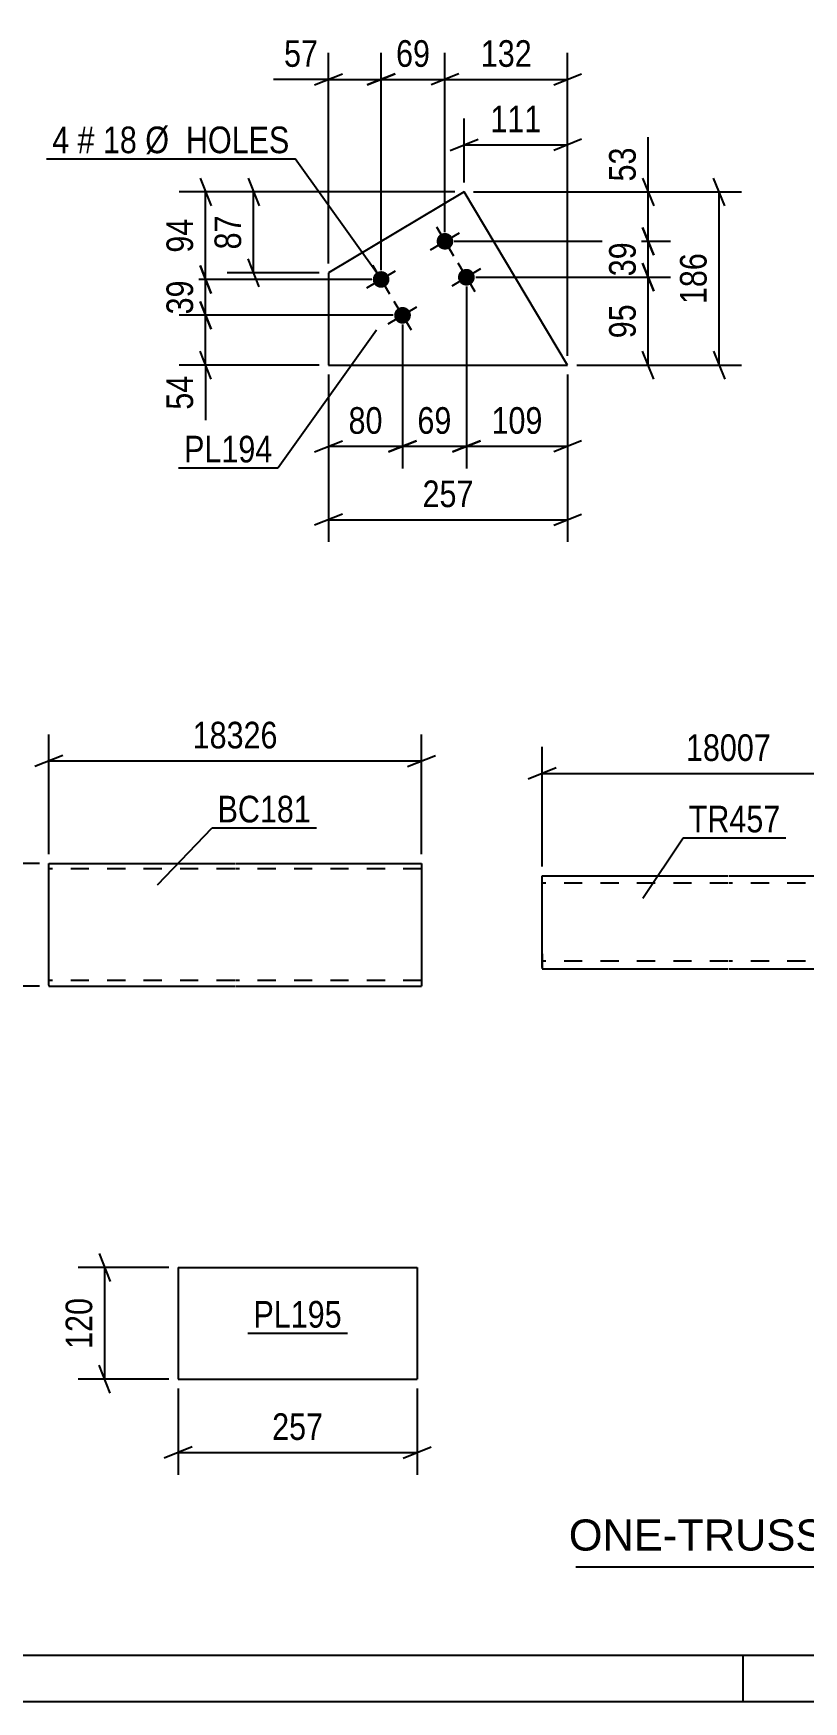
# Model space of a CAD drawing. Header units: millimetres. Extents: x 0 to 841, y 0 to 594.
# Drawn here: x 344.6 to 427.5, y 0 to 179.4 of the extents above; entities that cross this region are included whole.
import ezdxf

# ---------------------------------------------------------------- set-up
doc = ezdxf.new("R2010")
doc.units = ezdxf.units.MM
doc.linetypes.add('DXK_LINE_DOT2', pattern=[3.9198, 1.9599, -1.9599])
doc.styles.add('Arial', font='ARIAL.TTF', dxfattribs={"height": 0.2})
doc.styles.add('Arial Narrow', font='ARIALN.TTF', dxfattribs={"height": 0.2})

# ---------------------------------------------------------------- blocks, each defined once
blk = doc.blocks.new('Unknown-318892622-1113')
at = {"color": 5, "linetype": 'Continuous'}
for p, q in [((5, 5), (836, 5)), ((421, 0), (421, 5)), ((0, 0), (841, 0))]:
    blk.add_line(p, q, dxfattribs=at)
blk = doc.blocks.new('Part-318892622-1633 - 1615')
at = {"color": 2, "linetype": 'Continuous'}
for p, q in [((346.3, 77.05), (346.3, 90.16)), ((346.3, 90.16), (366.3, 90.16)), ((366.4, 90.16), (386.4, 90.16)), ((386.4, 90.16), (386.4, 76.96)), ((346.3, 77.05), (346.3, 76.96)), ((346.3, 76.96), (366.3, 76.96)), ((366.4, 76.96), (386.4, 76.96))]:
    blk.add_line(p, q, dxfattribs=at)
at = {"color": 7, "linetype": 'DXK_LINE_DOT2'}
for p, q in [((386.4, 90.07), (386.4, 90.16)), ((366.3, 89.56), (346.3, 89.56)), ((386.4, 89.56), (366.4, 89.56)), ((346.3, 77.56), (346.3, 77.6)), ((366.3, 77.56), (346.3, 77.56)), ((386.4, 77.56), (366.4, 77.56)), ((386.4, 77.56), (386.4, 77.6))]:
    blk.add_line(p, q, dxfattribs=at)
blk = doc.blocks.new('Part-318892622-2506 - 2489')
at = {"color": 2, "linetype": 'Continuous'}
for p, q in [((399.37, 80.43), (399.37, 88.83)), ((399.37, 88.83), (419.37, 88.83)), ((419.47, 88.83), (439.47, 88.83)), ((439.47, 78.83), (439.47, 88.83)), ((399.37, 80.43), (399.37, 78.83)), ((399.37, 78.83), (419.37, 78.83)), ((419.47, 78.83), (439.47, 78.83))]:
    blk.add_line(p, q, dxfattribs=at)
at = {"color": 7, "linetype": 'DXK_LINE_DOT2'}
for p, q in [((419.37, 88.03), (399.37, 88.03)), ((439.47, 88.03), (419.47, 88.03)), ((399.37, 78.95), (399.37, 80.43)), ((399.37, 79.63), (399.37, 79.69)), ((419.37, 79.63), (399.37, 79.63)), ((439.47, 79.63), (419.47, 79.63)), ((439.47, 79.63), (439.47, 79.69))]:
    blk.add_line(p, q, dxfattribs=at)
blk = doc.blocks.new('Part-318892622-15697 - 15696')
at = {"color": 2, "linetype": 'Continuous'}
for p, q in [((390.99, 162.38), (376.39, 153.67)), ((402.12, 143.74), (390.99, 162.38)), ((376.39, 153.67), (376.39, 143.74)), ((376.39, 143.74), (402.12, 143.74))]:
    blk.add_line(p, q, dxfattribs=at)
blk = doc.blocks.new('Bolt-318892622-15698 - 15696')
at = {"linetype": 'Continuous'}
for points in [[(389.69, 157.53, -1), (388.15, 156.61, -1)], [(382.82, 153.43, -1), (381.28, 152.51, -1)], [(392, 153.67, -1), (390.45, 152.74, -1)], [(385.13, 149.57, -1), (383.58, 148.65, -1)]]:
    blk.add_hatch(color=1, dxfattribs=at).paths.add_polyline_path(points)
at = {"color": 1, "linetype": 'Continuous'}
for p, q in [((387.37, 156.15), (390.47, 157.99)), ((388, 158.62), (389.84, 155.52)), ((381.13, 154.52), (382.97, 151.43)), ((390.3, 154.75), (392.15, 151.66)), ((380.5, 152.05), (383.6, 153.89)), ((389.68, 152.28), (392.77, 154.13)), ((382.81, 148.18), (385.9, 150.03)), ((383.43, 150.65), (385.28, 147.56))]:
    blk.add_line(p, q, dxfattribs=at)
blk = doc.blocks.new('Part-318892622-16473 - 16472')
at = {"color": 2, "linetype": 'Continuous'}
for p, q in [((360.21, 46.69), (360.21, 34.69)), ((360.21, 46.69), (385.93, 46.69)), ((385.93, 46.69), (385.93, 34.69)), ((360.21, 34.69), (385.93, 34.69))]:
    blk.add_line(p, q, dxfattribs=at)
blk = doc.blocks.new('StraightDimension-318892622-1636 - 1615')
at = {"color": 7, "linetype": 'Continuous'}
for p, q in [((346.3, 91.16), (346.3, 104.03)), ((386.4, 91.16), (386.4, 104.03)), ((347.8, 101.78), (344.8, 100.58)), ((346.3, 101.18), (386.4, 101.18)), ((384.9, 100.58), (387.9, 101.78))]:
    blk.add_line(p, q, dxfattribs=at)
at = {"color": 0}
blk.add_wipeout([(371.52, 101.93), (371.52, 106.13), (361.18, 106.13), (361.18, 101.93)], dxfattribs=at)
at = {"color": 3, "style": 'Arial Narrow'}
blk.add_text('18326', height=2.863, dxfattribs=at).set_placement((361.78, 102.53))
blk = doc.blocks.new('StraightDimension-318892622-1647 - 1615')
at = {"color": 7, "linetype": 'Continuous'}
for p, q in [((335.16, 88.66), (333.96, 91.66)), ((345.3, 90.16), (331.71, 90.16)), ((334.56, 76.96), (334.56, 90.16)), ((333.96, 78.46), (335.16, 75.46)), ((345.3, 76.96), (331.71, 76.96))]:
    blk.add_line(p, q, dxfattribs=at)
at = {"color": 0}
blk.add_wipeout([(333.81, 86.9), (329.61, 86.9), (329.61, 80.21), (333.81, 80.21)], dxfattribs=at)
at = {"color": 3, "style": 'Arial Narrow'}
blk.add_text('132', height=2.863, rotation=90.0002, dxfattribs=at).set_placement((333.21, 80.81))
blk = doc.blocks.new('StraightDimension-318892622-2512 - 2489')
at = {"color": 7, "linetype": 'Continuous'}
for p, q in [((399.37, 89.83), (399.37, 102.68)), ((439.47, 89.83), (439.47, 102.68)), ((400.87, 100.43), (397.87, 99.23)), ((399.37, 99.83), (439.47, 99.83)), ((437.97, 99.23), (440.97, 100.43))]:
    blk.add_line(p, q, dxfattribs=at)
at = {"color": 0}
blk.add_wipeout([(424.59, 100.58), (424.59, 104.78), (414.25, 104.78), (414.25, 100.58)], dxfattribs=at)
at = {"color": 3, "style": 'Arial Narrow'}
blk.add_text('18007', height=2.863, dxfattribs=at).set_placement((414.85, 101.18))
blk = doc.blocks.new('StraightDimension-318892622-16236 - 15696')
at = {"color": 7, "linetype": 'Continuous'}
for p, q in [((391.23, 152.21), (391.23, 132.62)), ((384.36, 148.11), (384.36, 132.62)), ((382.86, 134.42), (385.86, 135.62)), ((384.36, 135.02), (391.23, 135.02)), ((392.73, 135.62), (389.73, 134.42))]:
    blk.add_line(p, q, dxfattribs=at)
at = {"color": 0}
blk.add_wipeout([(390.22, 135.77), (390.22, 139.97), (385.36, 139.97), (385.36, 135.77)], dxfattribs=at)
at = {"color": 3, "style": 'Arial Narrow'}
blk.add_text('69', height=2.863, dxfattribs=at).set_placement((385.96, 136.37))
blk = doc.blocks.new('StraightDimension-318892622-15769 - 15696')
at = {"color": 7, "linetype": 'Continuous'}
for p, q in [((376.39, 142.74), (376.39, 124.73)), ((402.12, 142.74), (402.12, 124.73)), ((377.89, 127.73), (374.89, 126.53)), ((400.62, 126.53), (403.62, 127.73)), ((376.39, 127.13), (402.12, 127.13))]:
    blk.add_line(p, q, dxfattribs=at)
at = {"color": 0}
blk.add_wipeout([(392.6, 127.88), (392.6, 132.08), (385.91, 132.08), (385.91, 127.88)], dxfattribs=at)
at = {"color": 3, "style": 'Arial Narrow'}
blk.add_text('257', height=2.863, dxfattribs=at).set_placement((386.51, 128.48))
blk = doc.blocks.new('StraightDimension-318892622-15773 - 15696')
at = {"color": 7, "linetype": 'Continuous'}
for p, q in [((367.74, 163.88), (368.94, 160.88)), ((389.99, 162.38), (365.49, 162.38)), ((368.34, 153.67), (368.34, 162.38)), ((368.94, 152.17), (367.74, 155.17)), ((375.39, 153.67), (365.49, 153.67))]:
    blk.add_line(p, q, dxfattribs=at)
at = {"color": 0}
blk.add_wipeout([(367.59, 160.45), (363.39, 160.45), (363.39, 155.6), (367.59, 155.6)], dxfattribs=at)
at = {"color": 3, "style": 'Arial Narrow'}
blk.add_text('87', height=2.863, rotation=90.0002, dxfattribs=at).set_placement((366.99, 156.2))
blk = doc.blocks.new('StraightDimension-318892622-15779 - 15696')
at = {"color": 7, "linetype": 'Continuous'}
for p, q in [((419.02, 160.88), (417.82, 163.88)), ((391.99, 162.38), (420.82, 162.38)), ((418.42, 143.74), (418.42, 162.38)), ((403.12, 143.74), (420.82, 143.74)), ((417.82, 145.24), (419.02, 142.24))]:
    blk.add_line(p, q, dxfattribs=at)
at = {"color": 0}
blk.add_wipeout([(417.67, 156.4), (413.47, 156.4), (413.47, 149.72), (417.67, 149.72)], dxfattribs=at)
at = {"color": 3, "style": 'Arial Narrow'}
blk.add_text('186', height=2.863, rotation=90.0002, dxfattribs=at).set_placement((417.07, 150.32))
blk = doc.blocks.new('StraightDimension-318892622-15763 - 15696')
at = {"color": 7, "linetype": 'Continuous'}
for p, q in [((390.99, 163.38), (390.99, 170.29)), ((402.12, 144.74), (402.12, 170.29)), ((389.49, 166.84), (392.49, 168.04)), ((390.99, 167.44), (402.12, 167.44)), ((403.62, 168.04), (400.62, 166.84))]:
    blk.add_line(p, q, dxfattribs=at)
at = {"color": 0}
blk.add_wipeout([(399.9, 168.19), (399.9, 172.39), (393.21, 172.39), (393.21, 168.19)], dxfattribs=at)
at = {"color": 3, "style": 'Arial Narrow'}
blk.add_text('111', height=2.863, dxfattribs=at).set_placement((393.81, 168.79))
blk = doc.blocks.new('StraightDimension-318892622-15783 - 15696')
at = {"color": 7, "linetype": 'Continuous'}
for p, q in [((388.92, 158.07), (388.92, 177.34)), ((402.12, 144.74), (402.12, 177.34)), ((390.42, 175.09), (387.42, 173.89)), ((388.92, 174.49), (402.12, 174.49)), ((400.62, 173.89), (403.62, 175.09))]:
    blk.add_line(p, q, dxfattribs=at)
at = {"color": 0}
blk.add_wipeout([(398.86, 175.24), (398.86, 179.44), (392.18, 179.44), (392.18, 175.24)], dxfattribs=at)
at = {"color": 3, "style": 'Arial Narrow'}
blk.add_text('132', height=2.863, dxfattribs=at).set_placement((392.78, 175.84))
blk = doc.blocks.new('StraightDimension-318892622-15784 - 15696')
at = {"color": 7, "linetype": 'Continuous'}
for p, q in [((382.05, 153.97), (382.05, 177.34)), ((388.92, 158.07), (388.92, 177.34)), ((380.55, 173.89), (383.55, 175.09)), ((382.05, 174.49), (388.92, 174.49)), ((390.42, 175.09), (387.42, 173.89))]:
    blk.add_line(p, q, dxfattribs=at)
at = {"color": 0}
blk.add_wipeout([(387.91, 175.24), (387.91, 179.44), (383.06, 179.44), (383.06, 175.24)], dxfattribs=at)
at = {"color": 3, "style": 'Arial Narrow'}
blk.add_text('69', height=2.863, dxfattribs=at).set_placement((383.66, 175.84))
blk = doc.blocks.new('StraightDimension-318892622-15785 - 15696')
at = {"color": 7, "linetype": 'Continuous'}
for p, q in [((376.39, 154.67), (376.39, 177.34)), ((382.05, 153.97), (382.05, 177.34)), ((374.89, 173.89), (377.89, 175.09)), ((376.39, 174.49), (382.05, 174.49)), ((383.55, 175.09), (380.55, 173.89))]:
    blk.add_line(p, q, dxfattribs=at)
at = {"color": 0}
blk.add_wipeout([(375.87, 175.24), (375.87, 179.44), (371.01, 179.44), (371.01, 175.24)], dxfattribs=at)
at = {"color": 7, "linetype": 'Continuous'}
blk.add_line((376.39, 174.49), (370.49, 174.49), dxfattribs=at)
blk.add_line((376.39, 174.49), (370.49, 174.49), dxfattribs=at)
at = {"color": 3, "style": 'Arial Narrow'}
blk.add_text('57', height=2.863, dxfattribs=at).set_placement((371.61, 175.84))
blk = doc.blocks.new('StraightDimension-318892622-15803 - 15696')
at = {"color": 7, "linetype": 'Continuous'}
for p, q in [((362.57, 163.88), (363.77, 160.88)), ((389.99, 162.38), (360.32, 162.38)), ((363.17, 152.97), (363.17, 162.38)), ((363.77, 151.47), (362.57, 154.47)), ((381.05, 152.97), (360.32, 152.97))]:
    blk.add_line(p, q, dxfattribs=at)
at = {"color": 0}
blk.add_wipeout([(362.42, 160.1), (358.22, 160.1), (358.22, 155.25), (362.42, 155.25)], dxfattribs=at)
at = {"color": 3, "style": 'Arial Narrow'}
blk.add_text('94', height=2.863, rotation=90.0002, dxfattribs=at).set_placement((361.82, 155.85))
blk = doc.blocks.new('StraightDimension-318892622-15804 - 15696')
at = {"color": 7, "linetype": 'Continuous'}
for p, q in [((362.57, 154.47), (363.77, 151.47)), ((381.05, 152.97), (360.32, 152.97)), ((363.17, 149.11), (363.17, 152.97)), ((383.36, 149.11), (360.32, 149.11)), ((363.77, 147.61), (362.57, 150.61))]:
    blk.add_line(p, q, dxfattribs=at)
at = {"color": 0}
blk.add_wipeout([(362.42, 153.47), (358.22, 153.47), (358.22, 148.61), (362.42, 148.61)], dxfattribs=at)
at = {"color": 3, "style": 'Arial Narrow'}
blk.add_text('39', height=2.863, rotation=90.0002, dxfattribs=at).set_placement((361.82, 149.21))
blk = doc.blocks.new('StraightDimension-318892622-16235 - 15696')
at = {"color": 7, "linetype": 'Continuous'}
for p, q in [((391.23, 152.21), (391.23, 132.62)), ((402.12, 142.74), (402.12, 132.62)), ((389.73, 134.42), (392.73, 135.62)), ((391.23, 135.02), (402.12, 135.02)), ((403.62, 135.62), (400.62, 134.42))]:
    blk.add_line(p, q, dxfattribs=at)
at = {"color": 0}
blk.add_wipeout([(400.01, 135.77), (400.01, 139.97), (393.33, 139.97), (393.33, 135.77)], dxfattribs=at)
at = {"color": 3, "style": 'Arial Narrow'}
blk.add_text('109', height=2.863, dxfattribs=at).set_placement((393.93, 136.37))
blk = doc.blocks.new('StraightDimension-318892622-15805 - 15696')
at = {"color": 7, "linetype": 'Continuous'}
for p, q in [((383.36, 149.11), (360.32, 149.11)), ((362.57, 150.61), (363.77, 147.61)), ((363.17, 143.74), (363.17, 149.11)), ((375.39, 143.74), (360.32, 143.74)), ((363.77, 142.24), (362.57, 145.24))]:
    blk.add_line(p, q, dxfattribs=at)
at = {"color": 0}
blk.add_wipeout([(362.42, 143.21), (358.22, 143.21), (358.22, 138.36), (362.42, 138.36)], dxfattribs=at)
at = {"color": 7, "linetype": 'Continuous'}
blk.add_line((363.17, 143.74), (363.17, 137.83), dxfattribs=at)
blk.add_line((363.17, 143.74), (363.17, 137.83), dxfattribs=at)
at = {"color": 3, "style": 'Arial Narrow'}
blk.add_text('54', height=2.863, rotation=90.0002, dxfattribs=at).set_placement((361.82, 138.96))
blk = doc.blocks.new('StraightDimension-318892622-16237 - 15696')
at = {"color": 7, "linetype": 'Continuous'}
for p, q in [((384.36, 148.11), (384.36, 132.62)), ((376.39, 142.74), (376.39, 132.62)), ((374.89, 134.42), (377.89, 135.62)), ((376.39, 135.02), (384.36, 135.02)), ((385.86, 135.62), (382.86, 134.42))]:
    blk.add_line(p, q, dxfattribs=at)
at = {"color": 0}
blk.add_wipeout([(382.8, 135.77), (382.8, 139.97), (377.95, 139.97), (377.95, 135.77)], dxfattribs=at)
at = {"color": 3, "style": 'Arial Narrow'}
blk.add_text('80', height=2.863, dxfattribs=at).set_placement((378.55, 136.37))
blk = doc.blocks.new('StraightDimension-318892622-16256 - 15696')
at = {"color": 7, "linetype": 'Continuous'}
for p, q in [((410.19, 163.88), (411.39, 160.88)), ((391.99, 162.38), (413.19, 162.38)), ((410.79, 157.07), (410.79, 162.38)), ((411.39, 155.57), (410.19, 158.57)), ((389.92, 157.07), (413.19, 157.07))]:
    blk.add_line(p, q, dxfattribs=at)
at = {"color": 0}
blk.add_wipeout([(410.04, 167.76), (405.84, 167.76), (405.84, 162.91), (410.04, 162.91)], dxfattribs=at)
at = {"color": 7, "linetype": 'Continuous'}
blk.add_line((410.79, 162.38), (410.79, 168.29), dxfattribs=at)
blk.add_line((410.79, 162.38), (410.79, 168.29), dxfattribs=at)
at = {"color": 3, "style": 'Arial Narrow'}
blk.add_text('53', height=2.863, rotation=90.0002, dxfattribs=at).set_placement((409.44, 163.51))
blk = doc.blocks.new('StraightDimension-318892622-16257 - 15696')
at = {"color": 7, "linetype": 'Continuous'}
for p, q in [((410.19, 158.57), (411.39, 155.57)), ((389.92, 157.07), (413.19, 157.07)), ((410.79, 153.21), (410.79, 157.07)), ((411.39, 151.71), (410.19, 154.71)), ((392.23, 153.21), (413.19, 153.21))]:
    blk.add_line(p, q, dxfattribs=at)
at = {"color": 0}
blk.add_wipeout([(410.04, 157.57), (405.84, 157.57), (405.84, 152.71), (410.04, 152.71)], dxfattribs=at)
at = {"color": 3, "style": 'Arial Narrow'}
blk.add_text('39', height=2.863, rotation=90.0002, dxfattribs=at).set_placement((409.44, 153.31))
blk = doc.blocks.new('StraightDimension-318892622-16258 - 15696')
at = {"color": 7, "linetype": 'Continuous'}
for p, q in [((410.19, 154.71), (411.39, 151.71)), ((392.23, 153.21), (413.19, 153.21)), ((410.79, 143.74), (410.79, 153.21)), ((403.12, 143.74), (413.19, 143.74)), ((411.39, 142.24), (410.19, 145.24))]:
    blk.add_line(p, q, dxfattribs=at)
at = {"color": 0}
blk.add_wipeout([(410.04, 150.9), (405.84, 150.9), (405.84, 146.04), (410.04, 146.04)], dxfattribs=at)
at = {"color": 3, "style": 'Arial Narrow'}
blk.add_text('95', height=2.863, rotation=90.0002, dxfattribs=at).set_placement((409.44, 146.64))
blk = doc.blocks.new('StraightDimension-318892622-16597 - 16472')
at = {"color": 7, "linetype": 'Continuous'}
for p, q in [((360.21, 33.69), (360.21, 24.4)), ((385.93, 33.69), (385.93, 24.4)), ((361.71, 27.4), (358.71, 26.2)), ((384.43, 26.2), (387.43, 27.4)), ((360.21, 26.8), (385.93, 26.8))]:
    blk.add_line(p, q, dxfattribs=at)
at = {"color": 0}
blk.add_wipeout([(376.41, 27.55), (376.41, 31.75), (369.73, 31.75), (369.73, 27.55)], dxfattribs=at)
at = {"color": 3, "style": 'Arial Narrow'}
blk.add_text('257', height=2.863, dxfattribs=at).set_placement((370.33, 28.15))
blk = doc.blocks.new('StraightDimension-318892622-16593 - 16472')
at = {"color": 7, "linetype": 'Continuous'}
for p, q in [((359.21, 46.69), (349.47, 46.69)), ((351.72, 48.19), (352.92, 45.19)), ((352.32, 34.69), (352.32, 46.69)), ((352.92, 33.19), (351.72, 36.19)), ((359.21, 34.69), (349.47, 34.69))]:
    blk.add_line(p, q, dxfattribs=at)
at = {"color": 0}
blk.add_wipeout([(351.57, 44.03), (347.37, 44.03), (347.37, 37.34), (351.57, 37.34)], dxfattribs=at)
at = {"color": 3, "style": 'Arial Narrow'}
blk.add_text('120', height=2.863, rotation=90.0002, dxfattribs=at).set_placement((350.97, 37.94))
blk = doc.blocks.new('Unknown-318892622-16951')
at = {"color": 7, "linetype": 'Continuous'}
blk.add_line((403, 14.5), (473, 14.5), dxfattribs=at)
at = {"color": 7, "style": 'Arial'}
blk.add_text('ONE-TRUSS MARKED AS TR457', height=3.3428, dxfattribs=at).set_placement((402.24, 16.25))
blk = doc.blocks.new('Mark-318892622-1629 - 1615')
at = {"color": 0}
blk.add_wipeout([(374.51, 94.57), (374.51, 97.57), (364.46, 97.57), (364.46, 94.57)], dxfattribs=at)
blk.add_wipeout([(374.51, 94.57), (374.51, 97.57), (364.46, 97.57), (364.46, 94.57)], dxfattribs=at)
at = {"color": 30, "linetype": 'Continuous'}
for p, q in [((357.98, 87.84), (363.86, 93.97)), ((363.86, 93.97), (375.11, 93.97))]:
    blk.add_line(p, q, dxfattribs=at)
at = {"color": 3, "style": 'Arial Narrow'}
blk.add_text('BC181', height=2.863, dxfattribs=at).set_placement((364.46, 94.57))
blk = doc.blocks.new('Mark-318892622-2502 - 2489')
at = {"color": 0}
blk.add_wipeout([(425.01, 93.5), (425.01, 96.5), (415.15, 96.5), (415.15, 93.5)], dxfattribs=at)
blk.add_wipeout([(425.01, 93.5), (425.01, 96.5), (415.15, 96.5), (415.15, 93.5)], dxfattribs=at)
at = {"color": 30, "linetype": 'Continuous'}
for p, q in [((410.2, 86.43), (414.55, 92.9)), ((414.55, 92.9), (425.61, 92.9))]:
    blk.add_line(p, q, dxfattribs=at)
at = {"color": 3, "style": 'Arial Narrow'}
blk.add_text('TR457', height=2.863, dxfattribs=at).set_placement((415.15, 93.5))
blk = doc.blocks.new('Mark-318892622-15826 - 15696')
at = {"color": 0}
blk.add_wipeout([(370.36, 133.29), (370.36, 136.29), (360.86, 136.29), (360.86, 133.29)], dxfattribs=at)
blk.add_wipeout([(370.36, 133.29), (370.36, 136.29), (360.86, 136.29), (360.86, 133.29)], dxfattribs=at)
at = {"color": 30, "linetype": 'Continuous'}
for p in [(381.57, 147.5), (360.26, 132.69)]:
    blk.add_line(p, (370.96, 132.69), dxfattribs=at)
at = {"color": 3, "style": 'Arial Narrow'}
blk.add_text('PL194', height=2.863, dxfattribs=at).set_placement((360.86, 133.29))
blk = doc.blocks.new('Mark-318892622-15829 - 15696')
at = {"color": 0}
for points in [[(348.49, 166.55), (348.49, 169.55), (346.67, 169.55), (346.67, 166.55)], [(351.22, 166.55), (351.22, 169.55), (349.39, 169.55), (349.39, 166.55)], [(355.78, 166.55), (355.78, 169.55), (352.12, 169.55), (352.12, 166.55)], [(372.21, 166.55), (372.21, 169.55), (356.68, 169.55), (356.68, 166.55)]]:
    blk.add_wipeout(points, dxfattribs=at)
for points in [[(348.49, 166.55), (348.49, 169.55), (346.67, 169.55), (346.67, 166.55)], [(351.22, 166.55), (351.22, 169.55), (349.39, 169.55), (349.39, 166.55)], [(355.78, 166.55), (355.78, 169.55), (352.12, 169.55), (352.12, 166.55)], [(372.21, 166.55), (372.21, 169.55), (356.68, 169.55), (356.68, 166.55)]]:
    blk.add_wipeout(points, dxfattribs=at)
at = {"color": 7, "linetype": 'Continuous'}
for p in [(346.07, 165.95), (382.09, 152.96)]:
    blk.add_line(p, (372.81, 165.95), dxfattribs=at)
at = {"color": 3, "style": 'Arial Narrow'}
for s, height, p in [('4', 2.86, (346.67, 166.55)), ('#', 2.86, (349.39, 166.55)), ('18', 2.863, (352.12, 166.55)), ('Ø  HOLES', 2.863, (356.68, 166.55))]:
    blk.add_text(s, height=height, dxfattribs=at).set_placement(p)
blk = doc.blocks.new('Mark-318892622-16603 - 16472')
at = {"color": 0}
blk.add_wipeout([(377.82, 40.23), (377.82, 43.23), (368.32, 43.23), (368.32, 40.23)], dxfattribs=at)
blk.add_wipeout([(377.82, 40.23), (377.82, 43.23), (368.32, 43.23), (368.32, 40.23)], dxfattribs=at)
at = {"color": 30, "linetype": 'Continuous'}
blk.add_line((367.72, 39.63), (378.42, 39.63), dxfattribs=at)
at = {"color": 3, "style": 'Arial Narrow'}
blk.add_text('PL195', height=2.863, dxfattribs=at).set_placement((368.32, 40.23))

msp = doc.modelspace()

# ---------------------------------------------------------------- block references
for name in ['Unknown-318892622-1113', 'Part-318892622-15697 - 15696', 'Bolt-318892622-15698 - 15696', 'Part-318892622-1633 - 1615', 'Part-318892622-2506 - 2489', 'Part-318892622-16473 - 16472', 'Unknown-318892622-16951']:
    msp.add_blockref(name, (0, 0))

# ---------------------------------------------------------------- next in the draw order: block references
for name in ['StraightDimension-318892622-16236 - 15696', 'StraightDimension-318892622-1636 - 1615', 'StraightDimension-318892622-2512 - 2489', 'Mark-318892622-16603 - 16472', 'StraightDimension-318892622-16597 - 16472']:
    msp.add_blockref(name, (0, 0))

# ---------------------------------------------------------------- next in the draw order: block references
for name in ['StraightDimension-318892622-15773 - 15696', 'StraightDimension-318892622-15769 - 15696', 'Mark-318892622-1629 - 1615', 'Mark-318892622-2502 - 2489', 'StraightDimension-318892622-1647 - 1615', 'StraightDimension-318892622-16593 - 16472']:
    msp.add_blockref(name, (0, 0))

# ---------------------------------------------------------------- next in the draw order: block references
msp.add_blockref('StraightDimension-318892622-15779 - 15696', (0, 0))

# ---------------------------------------------------------------- next in the draw order: block references
msp.add_blockref('StraightDimension-318892622-15763 - 15696', (0, 0))

# ---------------------------------------------------------------- next in the draw order: block references
msp.add_blockref('StraightDimension-318892622-15783 - 15696', (0, 0))

# ---------------------------------------------------------------- next in the draw order: block references
msp.add_blockref('StraightDimension-318892622-15784 - 15696', (0, 0))

# ---------------------------------------------------------------- next in the draw order: block references
msp.add_blockref('StraightDimension-318892622-15785 - 15696', (0, 0))

# ---------------------------------------------------------------- next in the draw order: block references
msp.add_blockref('StraightDimension-318892622-15803 - 15696', (0, 0))

# ---------------------------------------------------------------- next in the draw order: block references
for name in ['StraightDimension-318892622-16256 - 15696', 'StraightDimension-318892622-15804 - 15696', 'StraightDimension-318892622-16235 - 15696']:
    msp.add_blockref(name, (0, 0))

# ---------------------------------------------------------------- next in the draw order: block references
for name in ['Mark-318892622-15829 - 15696', 'StraightDimension-318892622-16257 - 15696', 'StraightDimension-318892622-15805 - 15696']:
    msp.add_blockref(name, (0, 0))

# ---------------------------------------------------------------- next in the draw order: block references
for name in ['StraightDimension-318892622-16258 - 15696', 'StraightDimension-318892622-16237 - 15696']:
    msp.add_blockref(name, (0, 0))

# ---------------------------------------------------------------- next in the draw order: block references
msp.add_blockref('Mark-318892622-15826 - 15696', (0, 0))

doc.saveas('drawing.dxf')
